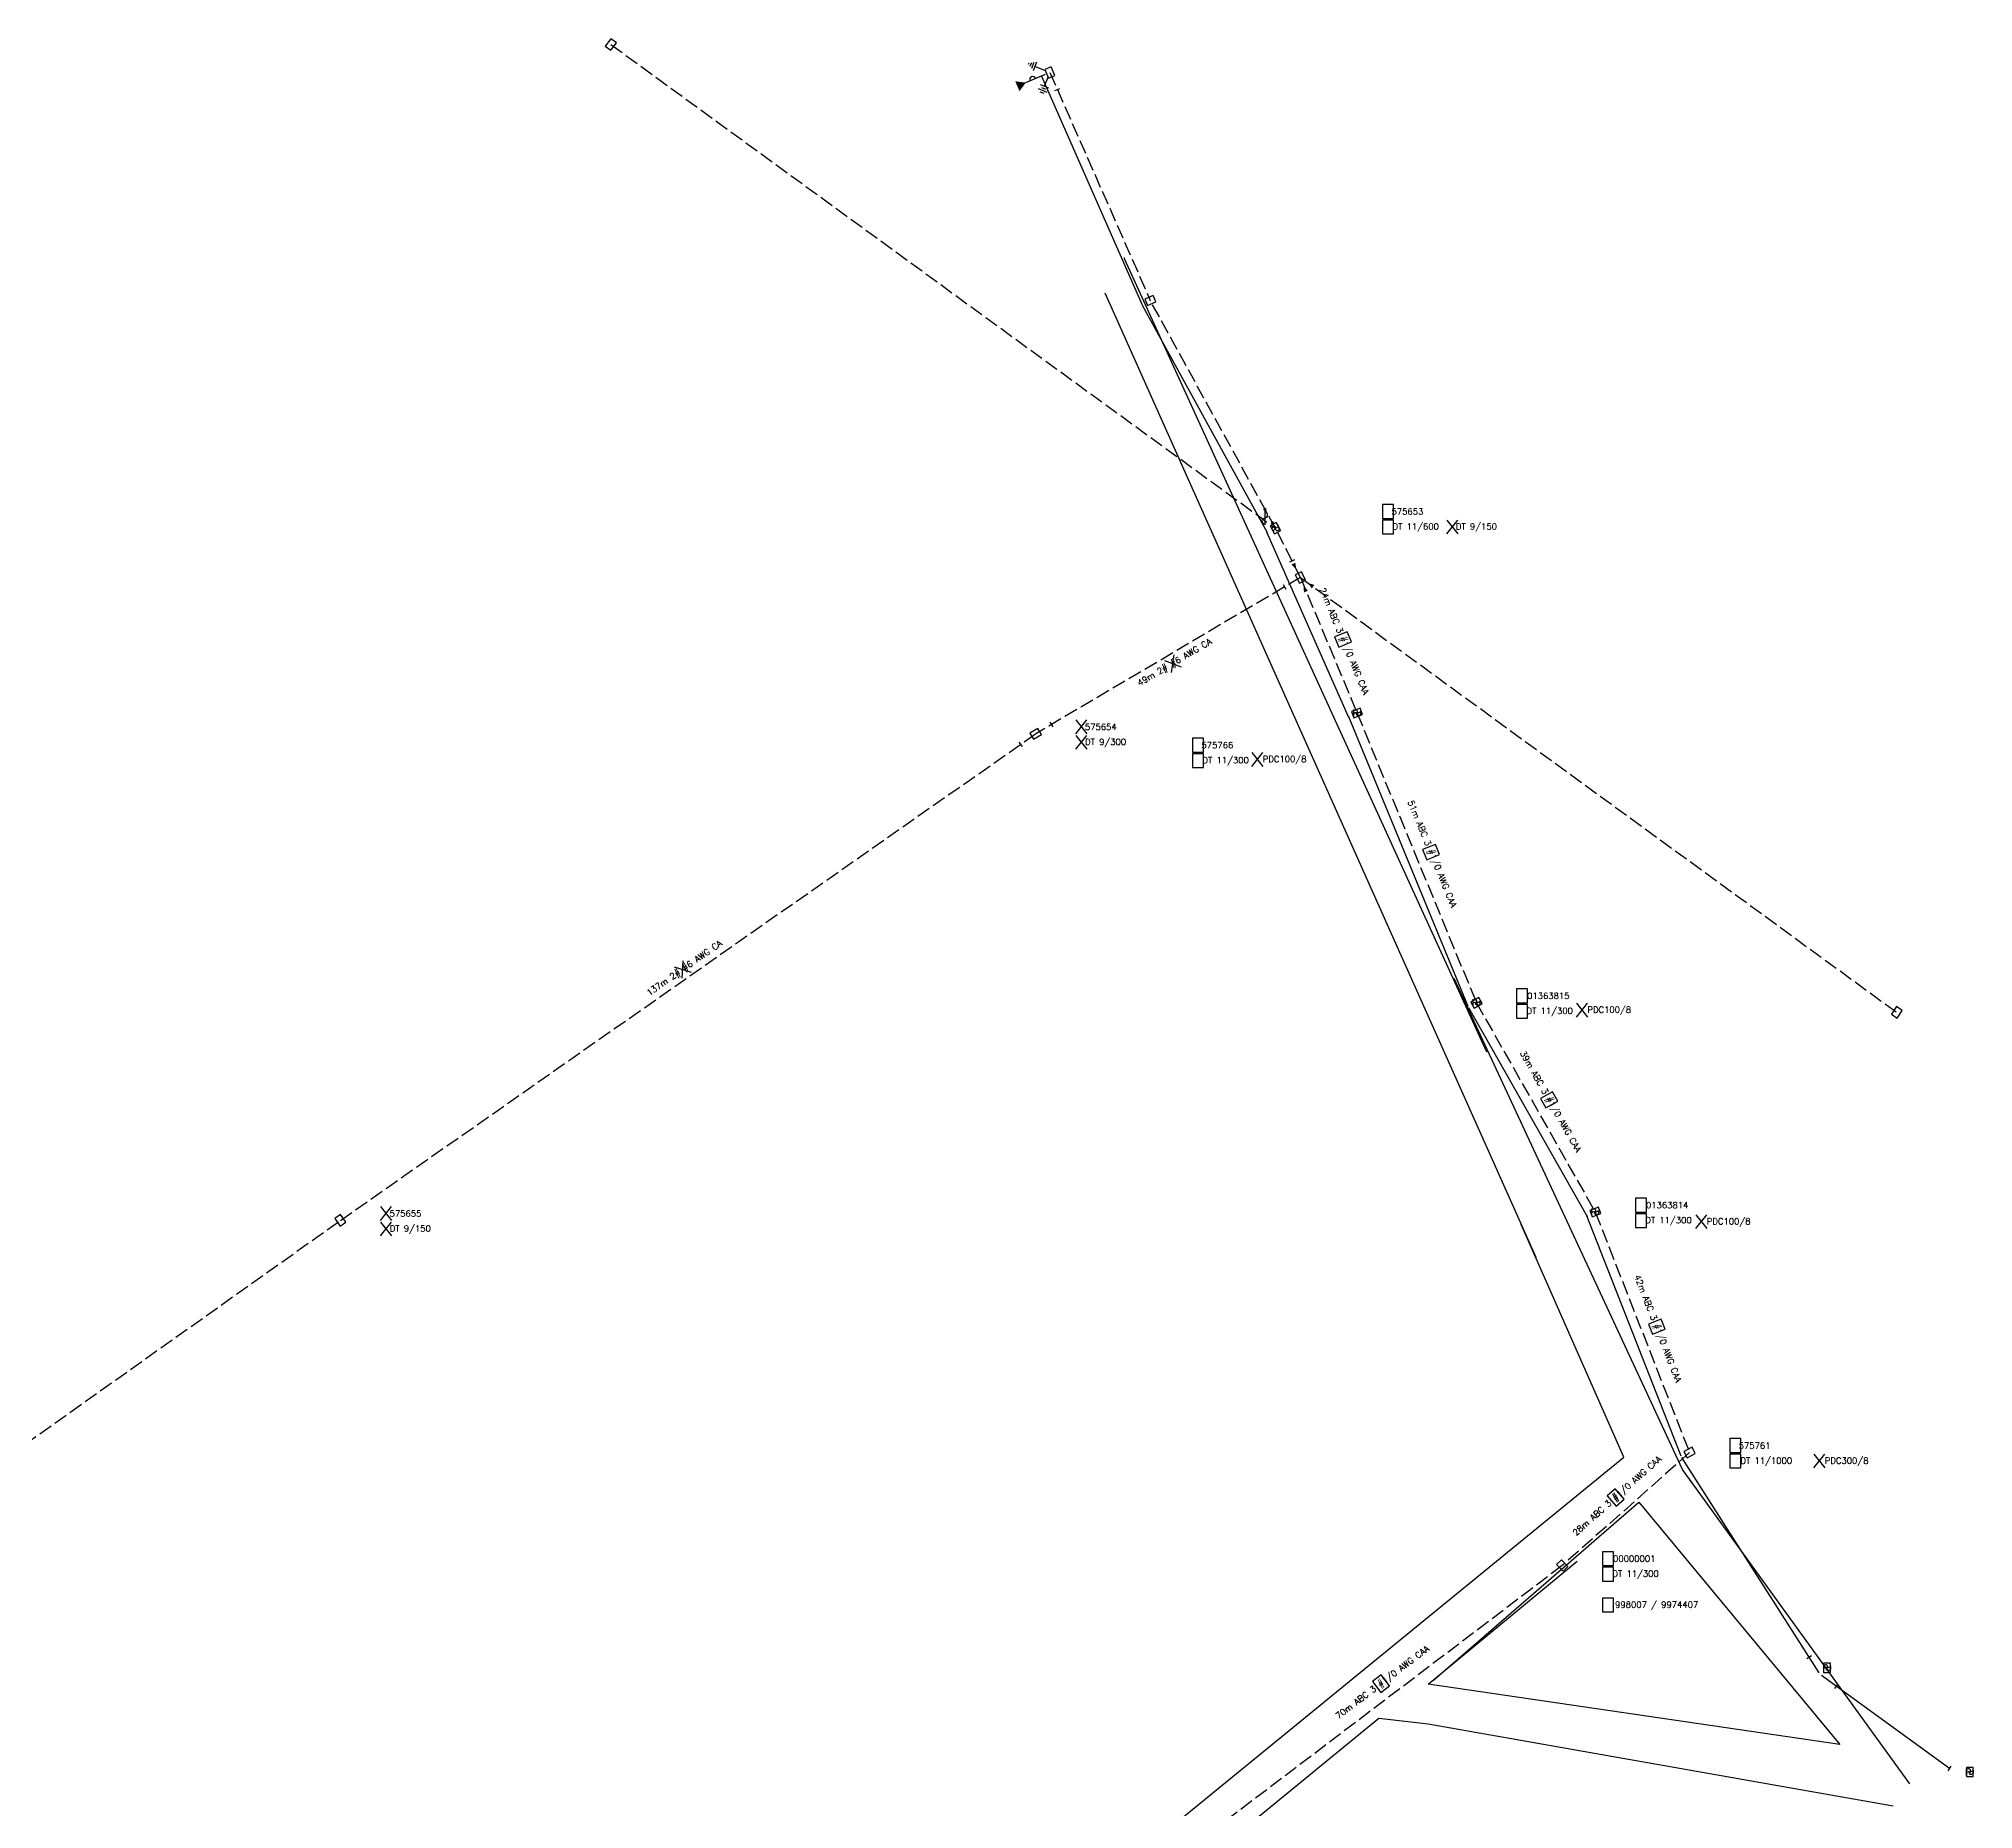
# Model space of a CAD drawing. Extents: x 936087 to 998074, y 9974195 to 10005451.
# Drawn here: x 997760.7 to 998073.6, y 9974367.7 to 9974654.1 of the extents above; entities that cross this region are included whole.
import ezdxf
from ezdxf.enums import TextEntityAlignment as Align

# ---------------------------------------------------------------- set-up
doc = ezdxf.new("R2010")
doc.units = 0
doc.header["$LTSCALE"] = 3
doc.linetypes.add('DASHED', pattern=[1, 0.75, -0.25])
for name, color, linetype in [('ENCABECAMENTO', 5, 'CONTINUOUS'), ('ENCABECAMENTO_PROJ', 1, 'CONTINUOUS'), ('INSTALACAO_CARGA', 4, 'CONTINUOUS'), ('INSTALACAO_MANOBRA', 4, 'CONTINUOUS'), ('IP', 7, 'CONTINUOUS'), ('PONTO_GEOGRAFICO', 7, 'CONTINUOUS'), ('PONTO_GEOGRAFICO_PROJ', 6, 'CONTINUOUS'), ('TEXTO_PG_COORD_PROJ', 7, 'CONTINUOUS'), ('TEXTO_PG_NUMERO_PROJ', 7, 'CONTINUOUS'), ('TEXTO_PG_NUMERO_RETI', 7, 'CONTINUOUS'), ('TEXTO_PG_PROJ', 7, 'CONTINUOUS'), ('TEXTO_PG_RETI', 7, 'CONTINUOUS'), ('TEXTO_TP_PROJ', 7, 'CONTINUOUS'), ('TEXTO_TP_RETI', 7, 'CONTINUOUS'), ('TRECHO_PRIMARIO', 5, 'DASHED'), ('TRECHO_PRIMARIO_PROJ', 1, 'DASHED'), ('TRECHO_SECUNDARIO', 1, 'CONTINUOUS')]:
    doc.layers.add(name, color=color, linetype=linetype)
doc.styles.get("Standard").update_dxf_attribs({"font": 'ROMANS', "width": 0.8})

# ---------------------------------------------------------------- blocks, each defined once
blk = doc.blocks.new('00F1')
at = {"color": 0}
for p, q in [((-1.08, -1.13), (-1.08, 0.94)), ((0.08, 0.75), (0.08, -0.21)), ((1.08, 0.53), (1.08, -0.43)), ((-0.14, -0.51), (-0.14, -0.01))]:
    blk.add_line(p, q, dxfattribs=at)
blk.add_circle((-1.08, 1.02), 0.0836, dxfattribs=at)
for centre, radius, start, end in [((-0.45, 0.13), 0.884, 59.3245, 135.45782), ((-0.45, -0.83), 0.884, 59.3245, 135.45782), ((-0.08, 0.75), 0.159, 0, 59.3245), ((0.38, 1.08), 0.884, 249.65132, 322.16394), ((0.02, -0.51), 0.159, 108.45927, 239.6814), ((0.38, 0.11), 0.884, 239.6814, 322.16394), ((-0.08, -0.21), 0.159, 288.45927, 59.3245)]:
    blk.add_arc(centre, radius, start, end, dxfattribs=at)
blk = doc.blocks.new('002F')
at = {"color": 0}
blk.add_lwpolyline([(-1.11328, 1.5), (-1.11328, -1.5), (1.113281, -1.5), (1.113281, 1.5)], close=True, dxfattribs=at)
blk = doc.blocks.new('005C')
at = {"color": 0}
blk.add_line((8.42, 0), (1.5, 0), dxfattribs=at)
for centre, radius, start, end in [((4, 0), 0, 0, 180), ((6, 0), 1, 180, 0)]:
    blk.add_arc(centre, radius, start, end, dxfattribs=at)
blk.add_solid([(8.42, 0), (11.42, 1.73), (11.42, -1.73)], dxfattribs=at)
blk = doc.blocks.new('0077')
at = {"color": 0}
for p, q in [((6.566237, 0.249023), (2.667854, 2.499755)), ((4.520022, 1.009217), (4.611348, 1.785175))]:
    blk.add_line(p, q, dxfattribs=at)
at = {"color": 0, "const_width": 0.498046}
for points in [[(1.749023, 0, 1), (2.24707, 0, 1)], [(6.748535, 0, 1), (7.246582, 0, 1)]]:
    blk.add_lwpolyline(points, format="xyb", close=True, dxfattribs=at)
at = {"color": 0}
for centre, start, end in [((3.709929, 1.891267), 353.2874, 149.6257), ((5.421441, 0.903125), 173.2874, 330.3742)]:
    blk.add_arc(centre, 0.907641, start, end, dxfattribs=at)
blk = doc.blocks.new('0039')
at = {"color": 0}
for p, q in [((1.499999, 0), (4.784179, 0)), ((4.784179, -1.5), (4.784179, 1.5)), ((5.516601, -0.66503), (5.516601, 0.665039)), ((6.249023, -1.5), (6.249023, 1.5)), ((6.981445, -0.66503), (6.981445, 0.665039))]:
    blk.add_line(p, q, dxfattribs=at)
blk = doc.blocks.new('003A')
at = {"color": 0}
for p, q in [((1.5, 0), (5.26, 0)), ((5.26, -1.5), (5.26, 1.5)), ((5.99, -1.08), (5.99, 1.08)), ((6.72, -0.65), (6.72, 0.65)), ((7.46, -0.23), (7.46, 0.23))]:
    blk.add_line(p, q, dxfattribs=at)
blk = doc.blocks.new('0047')
at = {"color": 0}
blk.add_line((0, -0.8789), (0, 0.878906), dxfattribs=at)
blk = doc.blocks.new('00F2')
at = {"color": 0}
blk.add_line((0, -0.8789), (0, 0.878906), dxfattribs=at)
blk = doc.blocks.new('0048')
at = {"color": 0}
blk.add_line((0, -0.8789), (0, 0.878906), dxfattribs=at)
blk = doc.blocks.new('004B')
at = {"color": 0}
blk.add_solid([(0, 0), (2.050781, -0.6958), (2.050781, 0.6958)], dxfattribs=at)

msp = doc.modelspace()

# ---------------------------------------------------------------- linework, layer by layer
at = {"layer": 'MUB_PROJ', "color": 84}
for p, q in [((997936.28, 9974618.48), (997936.28, 9974618.71)), ((997994.92, 9974490.15), (997936.28, 9974618.48)), ((998002.88, 9974456.96), (997933.19, 9974612.95)), ((997933.19, 9974612.95), (997933.19, 9974612.95)), ((998026.56, 9974422.67), (997989.61, 9974502.1)), ((997989.61, 9974502.1), (997989.61, 9974502.1)), ((998017.04, 9974424.66), (998000.45, 9974462.27)), ((998000.45, 9974462.27), (998000.45, 9974462.27)), ((997893.8, 9974323.98), (998017.04, 9974424.66)), ((998063.29, 9974371.78), (998026.56, 9974422.67)), ((997986.29, 9974388.59), (998019.48, 9974417.36)), ((998019.48, 9974417.36), (998052, 9974378.19)), ((997985.4, 9974387.93), (998009.52, 9974407.84)), ((998009.52, 9974407.84), (998009.52, 9974407.84)), ((998052, 9974378.19), (997985.4, 9974387.93)), ((997865.92, 9974291.24), (997977.44, 9974382.4)), ((997977.44, 9974382.4), (997985.4, 9974381.51)), ((997985.4, 9974381.51), (998060.63, 9974368.24)), ((998060.63, 9974368.24), (998060.63, 9974368.24))]:
    msp.add_line(p, q, dxfattribs=at)
at = {"layer": 'TEXTO_PG_COORD_PROJ', "color": 6}
for p, q in [((998015.37, 9974401.84), (998013.6, 9974401.84)), ((998013.6, 9974401.84), (998013.6, 9974399.61)), ((998015.37, 9974399.61), (998015.37, 9974401.84)), ((998013.6, 9974399.61), (998015.37, 9974399.61))]:
    msp.add_line(p, q, dxfattribs=at)
at = {"layer": 'TEXTO_PG_NUMERO_PROJ', "color": 6}
for p, q in [((997979.8, 9974578.73), (997978.04, 9974578.73)), ((997978.04, 9974578.73), (997978.04, 9974576.5)), ((997979.8, 9974576.5), (997979.8, 9974578.73)), ((997978.04, 9974576.5), (997979.8, 9974576.5)), ((997949.07, 9974540.94), (997947.3, 9974540.94)), ((997947.3, 9974540.94), (997947.3, 9974538.7)), ((997949.07, 9974538.7), (997949.07, 9974540.94)), ((997947.3, 9974538.7), (997949.07, 9974538.7)), ((998001.48, 9974500.39), (997999.71, 9974500.39)), ((997999.71, 9974500.39), (997999.71, 9974498.15)), ((998001.48, 9974498.15), (998001.48, 9974500.39)), ((997999.71, 9974498.15), (998001.48, 9974498.15)), ((998020.7, 9974466.53), (998018.93, 9974466.53)), ((998018.93, 9974466.53), (998018.93, 9974464.29)), ((998020.7, 9974464.29), (998020.7, 9974466.53)), ((998018.93, 9974464.29), (998020.7, 9974464.29)), ((998035.95, 9974427.64), (998034.18, 9974427.64)), ((998034.18, 9974427.64), (998034.18, 9974425.4)), ((998034.18, 9974425.4), (998035.95, 9974425.4)), ((998035.95, 9974425.4), (998035.95, 9974427.64)), ((998015.36, 9974409.34), (998013.6, 9974409.34)), ((998013.6, 9974409.34), (998013.6, 9974407.11)), ((998015.36, 9974407.11), (998015.36, 9974409.34)), ((998013.6, 9974407.11), (998015.36, 9974407.11))]:
    msp.add_line(p, q, dxfattribs=at)
at = {"layer": 'TEXTO_PG_NUMERO_RETI', "color": 7}
for p, q in [((997928.44, 9974543.9), (997930.21, 9974541.66)), ((997928.44, 9974541.66), (997930.21, 9974543.9)), ((997816, 9974465.18), (997817.77, 9974462.94)), ((997816, 9974462.94), (997817.77, 9974465.18))]:
    msp.add_line(p, q, dxfattribs=at)
at = {"layer": 'TEXTO_PG_PROJ', "color": 6}
for p, q in [((997979.8, 9974576.23), (997978.04, 9974576.23)), ((997978.04, 9974576.23), (997978.04, 9974574)), ((997979.8, 9974574), (997979.8, 9974576.23)), ((997978.04, 9974574), (997979.8, 9974574)), ((997949.07, 9974538.44), (997947.3, 9974538.44)), ((997947.3, 9974538.44), (997947.3, 9974536.2)), ((997949.07, 9974536.2), (997949.07, 9974538.44)), ((997947.3, 9974536.2), (997949.07, 9974536.2)), ((998001.48, 9974497.89), (997999.71, 9974497.89)), ((997999.71, 9974497.89), (997999.71, 9974495.65)), ((998001.48, 9974495.65), (998001.48, 9974497.89)), ((997999.71, 9974495.65), (998001.48, 9974495.65)), ((998020.7, 9974464.03), (998018.93, 9974464.03)), ((998018.93, 9974464.03), (998018.93, 9974461.79)), ((998020.7, 9974461.79), (998020.7, 9974464.03)), ((998018.93, 9974461.79), (998020.7, 9974461.79)), ((998035.95, 9974425.14), (998034.18, 9974425.14)), ((998034.18, 9974425.14), (998034.18, 9974422.9)), ((998035.95, 9974422.9), (998035.95, 9974425.14)), ((998034.18, 9974422.9), (998035.95, 9974422.9)), ((998015.37, 9974406.84), (998013.6, 9974406.84)), ((998013.6, 9974406.84), (998013.6, 9974404.61)), ((998015.37, 9974404.61), (998015.37, 9974406.84)), ((998013.6, 9974404.61), (998015.37, 9974404.61))]:
    msp.add_line(p, q, dxfattribs=at)
at = {"layer": 'TEXTO_PG_RETI', "color": 7}
for p, q in [((997988.41, 9974576.23), (997990.18, 9974574)), ((997988.41, 9974574), (997990.18, 9974576.23)), ((997928.44, 9974541.4), (997930.21, 9974539.16)), ((997928.44, 9974539.16), (997930.21, 9974541.4)), ((997956.89, 9974538.62), (997958.66, 9974536.38)), ((997956.89, 9974536.38), (997958.66, 9974538.62)), ((998009.39, 9974498.07), (998011.15, 9974495.83)), ((998009.39, 9974495.83), (998011.15, 9974498.07)), ((997816, 9974462.68), (997817.77, 9974460.44)), ((997816, 9974460.44), (997817.77, 9974462.68)), ((998028.7, 9974463.85), (998030.46, 9974461.61)), ((998028.7, 9974461.61), (998030.46, 9974463.85)), ((998047.78, 9974425.14), (998049.55, 9974422.9)), ((998047.78, 9974422.9), (998049.55, 9974425.14))]:
    msp.add_line(p, q, dxfattribs=at)
at = {"layer": 'TEXTO_TP_PROJ', "color": 6}
for p, q in [((997972.33, 9974558.18), (997970.27, 9974557.32)), ((997970.27, 9974557.32), (997970.95, 9974555.69)), ((997970.95, 9974555.69), (997973.01, 9974556.55)), ((997973.01, 9974556.55), (997972.33, 9974558.18)), ((997986.57, 9974523.77), (997984.5, 9974522.92)), ((997984.5, 9974522.92), (997985.17, 9974521.29)), ((997985.17, 9974521.29), (997987.24, 9974522.14)), ((997987.24, 9974522.14), (997986.57, 9974523.77)), ((998005.53, 9974483.77), (998003.59, 9974482.67)), ((998003.59, 9974482.67), (998004.46, 9974481.13)), ((998004.46, 9974481.13), (998006.4, 9974482.24)), ((998006.4, 9974482.24), (998005.53, 9974483.77)), ((998023.1, 9974446.99), (998021.02, 9974446.17)), ((998023.75, 9974445.34), (998023.1, 9974446.99)), ((998021.02, 9974446.17), (998021.66, 9974444.53)), ((998021.66, 9974444.53), (998023.75, 9974445.34)), ((998015.65, 9974419.54), (998014.33, 9974418.37)), ((998017.13, 9974417.87), (998015.65, 9974419.54)), ((998014.33, 9974418.37), (998015.81, 9974416.7)), ((998015.81, 9974416.7), (998017.13, 9974417.87)), ((997977.79, 9974389.41), (997976.39, 9974388.35)), ((997976.39, 9974388.35), (997977.74, 9974386.56)), ((997977.74, 9974386.56), (997979.15, 9974387.63)), ((997979.15, 9974387.63), (997977.79, 9974389.41))]:
    msp.add_line(p, q, dxfattribs=at)
at = {"layer": 'TEXTO_TP_RETI', "color": 5}
for p, q in [((997942.78, 9974553.52), (997945.44, 9974552.49)), ((997943.92, 9974551.6), (997944.31, 9974554.42)), ((997863.5, 9974503.94), (997866.22, 9974503.12)), ((997864.78, 9974502.11), (997864.94, 9974504.95))]:
    msp.add_line(p, q, dxfattribs=at)
at = {"layer": 'TRECHO_PRIMARIO', "color": 182}
for p, q in [((997853.23, 9974653.17), (997960.71, 9974574.91)), ((997924.23, 9974648.64), (997940.47, 9974611.76)), ((997960.71, 9974574.91), (997940.47, 9974611.76)), ((997964.76, 9974566.94), (997960.71, 9974574.91)), ((997964.76, 9974566.94), (998061.2, 9974496.6))]:
    msp.add_line(p, q, dxfattribs=at)
at = {"layer": 'TRECHO_PRIMARIO_PROJ', "color": 6}
for p, q in [((997964.76, 9974566.94), (997921.94, 9974541.66)), ((997964.76, 9974566.94), (997973.91, 9974545.01)), ((997973.91, 9974545.01), (997993.21, 9974498.15)), ((997809.5, 9974462.94), (997921.94, 9974541.66)), ((997993.21, 9974498.15), (998012.43, 9974464.29)), ((997680.15, 9974371.11), (997809.5, 9974462.94)), ((998012.43, 9974464.29), (998027.68, 9974425.4)), ((998027.68, 9974425.4), (998007.1, 9974407.11)), ((998007.1, 9974407.11), (997951.46, 9974364.89))]:
    msp.add_line(p, q, dxfattribs=at)
at = {"layer": 'TRECHO_SECUNDARIO', "color": 1}
for p, q in [((997922.86, 9974648.04), (997939.1, 9974611.15)), ((997959.4, 9974574.19), (997939.16, 9974611.04)), ((997972.54, 9974544.4), (997959.34, 9974574.3)), ((997972.52, 9974544.44), (997991.82, 9974497.58)), ((997991.91, 9974497.41), (998011.13, 9974463.55)), ((998011.03, 9974463.74), (998026.28, 9974424.85)), ((998048.65, 9974389.75), (998026.42, 9974424.59)), ((998069.7, 9974374.28), (998049.03, 9974389.35))]:
    msp.add_line(p, q, dxfattribs=at)

# ---------------------------------------------------------------- block references
at = {"layer": 'ACESSORIO', "color": 32, "xscale": 0.5, "yscale": 0.5}
for name, rotation in [('003A', 518), ('0039', 608)]:
    msp.add_blockref(name, (997924.23, 9974648.64), dxfattribs=dict(at, rotation=rotation))
at = {"layer": 'ENCABECAMENTO', "color": 5, "xscale": 0.5, "yscale": 0.5}
for name, p, rotation in [('0047', (997925.44, 9974645.89), 294), ('00F2', (997963.4, 9974569.62), 117), ('00F2', (998047.03, 9974392.28), 123), ('00F2', (998051.45, 9974387.58), 324), ('0048', (998069.7, 9974374.28), 144)]:
    msp.add_blockref(name, p, dxfattribs=dict(at, rotation=rotation))
at = {"layer": 'ENCABECAMENTO_PROJ', "color": 6, "xscale": 0.5, "yscale": 0.5}
for name, p, rotation in [('004B', (997964.08, 9974568.28), 117), ('00F2', (997962.18, 9974565.41), 211), ('004B', (997965.24, 9974565.61), 293), ('004B', (997965.97, 9974566.06), 324), ('00F2', (997924.52, 9974543.19), 31), ('00F2', (997919.48, 9974539.94), 215)]:
    msp.add_blockref(name, p, dxfattribs=dict(at, rotation=rotation))
at = {"layer": 'INSTALACAO_CARGA', "color": 4, "xscale": 0.5, "yscale": 0.5, "rotation": 203}
msp.add_blockref('005C', (997924.23, 9974648.64), dxfattribs=at)
at = {"layer": 'INSTALACAO_MANOBRA', "color": 4, "xscale": 0.5, "yscale": 0.5, "rotation": 119}
msp.add_blockref('0077', (997960.71, 9974574.91), dxfattribs=at)
at = {"layer": 'IP', "color": 5, "xscale": 0.5, "yscale": 0.5, "rotation": 208.39}
msp.add_blockref('00F1', (997960.71, 9974574.91), dxfattribs=at)
at = {"layer": 'IP', "color": 5, "xscale": 0.5, "yscale": 0.5}
for p in [(997973.91, 9974545.01), (997973.91, 9974545.01), (997993.21, 9974498.15), (998012.43, 9974464.29), (998049.91, 9974390.56), (998073.01, 9974373.72)]:
    msp.add_blockref('00F1', p, dxfattribs=at)
at = {"layer": 'PONTO_GEOGRAFICO', "color": 7, "xscale": 0.5, "yscale": 0.5}
for p, rotation in [((997853.23, 9974653.17), 144), ((997924.23, 9974648.64), 203), ((997940.47, 9974611.76), 113), ((997960.71, 9974574.91), 208), ((998061.2, 9974496.6), 326)]:
    msp.add_blockref('002F', p, dxfattribs=dict(at, rotation=rotation))
for p in [(998049.91, 9974390.56), (998073.01, 9974373.72)]:
    msp.add_blockref('002F', p, dxfattribs=at)
at = {"layer": 'PONTO_GEOGRAFICO_PROJ', "color": 6, "xscale": 0.5, "yscale": 0.5}
for p, rotation in [((997964.76, 9974566.94), 207), ((997973.91, 9974545.01), 291), ((997921.94, 9974541.66), 120), ((997993.21, 9974498.15), 299), ((997809.5, 9974462.94), 215), ((998012.43, 9974464.29), 291), ((998027.68, 9974425.4), 298), ((998007.1, 9974407.11), 44)]:
    msp.add_blockref('002F', p, dxfattribs=dict(at, rotation=rotation))

# ---------------------------------------------------------------- texts
at = {"layer": 'TEXTO_PG_COORD_PROJ', "color": 6}
msp.add_text(' 998007 / 9974407', height=1, dxfattribs=at).set_placement((998022.02, 9974400.72), align=Align.MIDDLE)
at = {"layer": 'TEXTO_PG_NUMERO_PROJ', "color": 6}
for s, p in [(' 575653', (997981.71, 9974577.62)), (' 575766', (997950.98, 9974539.82)), (' 01363815', (998004.5, 9974499.27)), (' 01363814', (998023.72, 9974465.41)), (' 575761', (998037.86, 9974426.52)), (' 00000001', (998018.39, 9974408.22))]:
    msp.add_text(s, height=1, dxfattribs=at).set_placement(p, align=Align.MIDDLE)
at = {"layer": 'TEXTO_PG_NUMERO_RETI', "color": 7}
for s, p in [(' 575654', (997932.12, 9974542.78)), (' 575655', (997819.68, 9974464.06))]:
    msp.add_text(s, height=1, dxfattribs=at).set_placement(p, align=Align.MIDDLE)
at = {"layer": 'TEXTO_PG_PROJ', "color": 6}
for s, p in [(' DT 11/600', (997983.05, 9974575.12)), (' DT 11/300', (997952.32, 9974537.32)), (' DT 11/300', (998004.72, 9974496.77)), (' DT 11/300', (998023.94, 9974462.91)), (' DT 11/1000', (998039.75, 9974424.02)), (' DT 11/300', (998018.61, 9974405.72))]:
    msp.add_text(s, height=1, dxfattribs=at).set_placement(p, align=Align.MIDDLE)
at = {"layer": 'TEXTO_PG_RETI', "color": 7}
for s, p in [(' DT 9/150', (997992.87, 9974575.12)), (' DT 9/300', (997932.9, 9974540.28)), (' PDC100/8', (997961.85, 9974537.5)), (' PDC100/8', (998014.35, 9974496.95)), (' DT 9/150', (997820.46, 9974461.56)), (' PDC100/8', (998033.66, 9974462.73)), (' PDC300/8', (998052.74, 9974424.02))]:
    msp.add_text(s, height=1, dxfattribs=at).set_placement(p, align=Align.MIDDLE)
at = {"layer": 'TEXTO_TP_PROJ', "color": 6}
for s, rotation, p in [(' 24m ABC 3 #1/0 AWG CAA', 292.6563, (997971.64, 9974556.94)), (' 51m ABC 3 #1/0 AWG CAA', 292.3937, (997985.87, 9974522.53)), (' 39m ABC 3 #1/0 AWG CAA', 299.5894, (998004.99, 9974482.45)), (' 42m ABC 3 #1/0 AWG CAA', 291.4203, (998022.38, 9974445.76)), (' 28m ABC 3 #1/0 AWG CAA', 41.633, (998015.73, 9974418.12)), (' 70m ABC 3 #1/0 AWG CAA', 37.1891, (997977.77, 9974387.99))]:
    msp.add_text(s, height=1, rotation=rotation, dxfattribs=at).set_placement(p, align=Align.MIDDLE)
at = {"layer": 'TEXTO_TP_RETI', "color": 5}
for s, rotation, p in [(' 49m 2# #6 AWG CA', 30.5576, (997944.11, 9974553.01)), (' 137m 2# #6 AWG CA', 34.9972, (997864.86, 9974503.53))]:
    msp.add_text(s, height=1, rotation=rotation, dxfattribs=at).set_placement(p, align=Align.MIDDLE)

doc.saveas('drawing.dxf')
